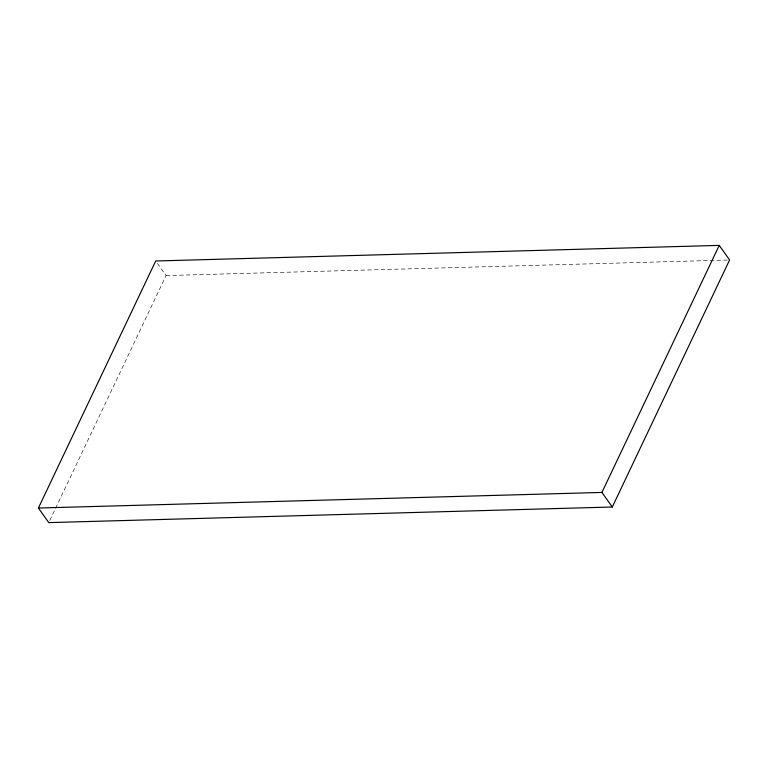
<?xml version="1.0" encoding="UTF-8"?>
<svg xmlns="http://www.w3.org/2000/svg" width="768" height="768" viewBox="0 0 768 768"><rect width="100%" height="100%" fill="white"/><g stroke="black" fill="none" stroke-linecap="round" stroke-linejoin="round"><path stroke-width="0.58" stroke-dasharray="3.84 2.88" d="M49.805 520.445L166.08 275.568L156.394 261.965M166.08 275.568L729.6 259.968"/><path stroke-width="1.15" d="M38.4 508.032L155.702 260.995L719.222 245.386L729.6 259.968L612.298 507.005L48.778 522.614L38.4 508.032L601.92 492.432L612.298 507.005M601.92 492.432L719.222 245.386"/></g></svg>
